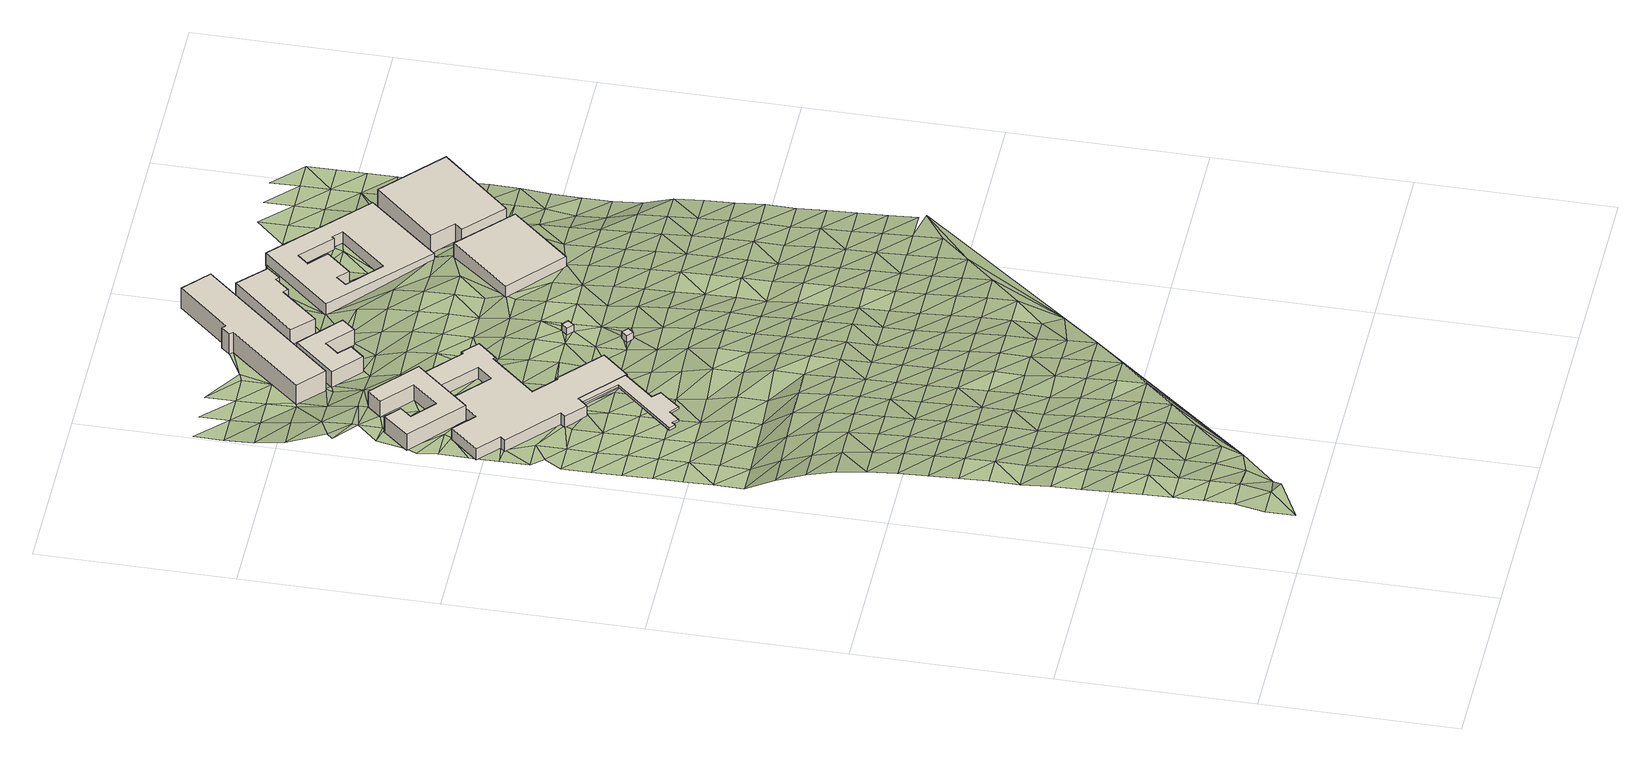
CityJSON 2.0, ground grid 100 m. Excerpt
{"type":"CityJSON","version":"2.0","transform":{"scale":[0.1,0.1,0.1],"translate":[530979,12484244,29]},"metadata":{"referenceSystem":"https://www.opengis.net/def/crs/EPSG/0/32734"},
"CityObjects":{
"building1":{"type":"Building","attributes":{"building":"roof","building:levels":1,"building_height":1.3,"min_height":2.8,"plus_code":"4FRW3F66+V7G","ground_height":38.46,"roof_height":43.86,"bottom_roof_height":42.56},"geometry":[{"type":"Solid","lod":"1","boundaries":[[[[0,1,2,3]],[[1,4,5,2]],[[4,6,7,5]],[[6,8,9,7]],[[8,10,11,9]],[[10,12,13,11]],[[12,14,15,13]],[[14,16,17,15]],[[16,18,19,17]],[[18,20,21,19]],[[20,22,23,21]],[[22,0,3,23]],[[3,2,5,7,9,11,13,15,17,19,21,23]],[[22,20,18,16,14,12,10,8,6,4,1,0]]]]}]},
"building2":{"type":"Building","attributes":{"address":"Salt River Cape Town","building":"university","building:levels":2,"building_height":6.9,"plus_code":"4FRW3F76+358","ground_height":36.92,"roof_height":43.82},"geometry":[{"type":"Solid","lod":"1","boundaries":[[[[24,25,26,27]],[[25,28,29,26]],[[28,30,31,29]],[[30,32,33,31]],[[32,34,35,33]],[[34,36,37,35]],[[36,38,39,37]],[[38,40,41,39]],[[40,42,43,41]],[[42,44,45,43]],[[44,46,47,45]],[[46,48,49,47]],[[48,50,51,49]],[[50,52,53,51]],[[52,54,55,53]],[[54,56,57,55]],[[56,58,59,57]],[[58,60,61,59]],[[60,62,63,61]],[[62,64,65,63]],[[64,66,67,65]],[[66,68,69,67]],[[68,70,71,69]],[[70,72,73,71]],[[72,74,75,73]],[[74,24,27,75]],[[27,26,29,31,33,35,37,39,41,43,45,47,49,51,53,55,57,59,61,63,65,67,69,71,73,75]],[[74,72,70,68,66,64,62,60,58,56,54,52,50,48,46,44,42,40,38,36,34,32,30,28,25,24]]]]}]},
"building3":{"type":"Building","attributes":{"address":"Salt River Cape Town","building":"dormitory","building:levels":3,"beds":"45","residential":"university","building_height":9.7,"plus_code":"4FRW3F76+63X","ground_height":36.3,"roof_height":46},"geometry":[{"type":"Solid","lod":"1","boundaries":[[[[76,77,78,79]],[[77,80,81,78]],[[80,82,83,81]],[[82,84,85,83]],[[84,86,87,85]],[[86,88,89,87]],[[88,90,91,89]],[[90,92,93,91]],[[92,94,95,93]],[[94,76,79,95]],[[79,78,81,83,85,87,89,91,93,95]],[[94,92,90,88,86,84,82,80,77,76]]]]}]},
"building4":{"type":"Building","attributes":{"building":"guardhouse","building:levels":1,"building_height":4.1,"plus_code":"4FRW3F66+WF7","ground_height":41,"roof_height":45.1},"geometry":[{"type":"Solid","lod":"1","boundaries":[[[[96,97,98,99]],[[97,100,101,98]],[[100,102,103,101]],[[102,96,99,103]],[[99,98,101,103]],[[102,100,97,96]]]]}]},
"building5":{"type":"Building","attributes":{"building":"guardhouse","building:levels":1,"building_height":4.1,"plus_code":"4FRW3F76+2F8","ground_height":40.29,"roof_height":44.39},"geometry":[{"type":"Solid","lod":"1","boundaries":[[[[104,105,106,107]],[[105,108,109,106]],[[108,110,111,109]],[[110,104,107,111]],[[107,106,109,111]],[[110,108,105,104]]]]}]},
"building6":{"type":"Building","attributes":{"address":"Victoria Road Salt River Cape Town","building":"residential","building:levels":3,"building:flats":"25","residential":"student","building_height":9.7,"plus_code":"4FRW3F76+C8F","ground_height":29.13,"roof_height":38.83},"geometry":[{"type":"Solid","lod":"1","boundaries":[[[[112,113,114,115]],[[113,116,117,114]],[[116,118,119,117]],[[118,120,121,119]],[[120,122,123,121]],[[122,124,125,123]],[[124,126,127,125]],[[126,112,115,127]],[[115,114,117,119,121,123,125,127]],[[126,124,122,120,118,116,113,112]]]]}]},
"building7":{"type":"Building","attributes":{"address":"Victoria Road Salt River Cape Town","building":"residential","building:levels":4,"building:flats":"150","residential":"student","building_height":12.5,"plus_code":"4FRW3F76+G8G","ground_height":29.07,"roof_height":41.57},"geometry":[{"type":"Solid","lod":"1","boundaries":[[[[128,129,130,131]],[[129,132,133,130]],[[132,134,135,133]],[[134,136,137,135]],[[136,138,139,137]],[[138,140,141,139]],[[140,142,143,141]],[[142,128,131,143]],[[131,130,133,135,137,139,141,143]],[[142,140,138,136,134,132,129,128]]]]}]},
"building8":{"type":"Building","attributes":{"address":"Victoria Road Salt River Cape Town","building":"residential","building:levels":3,"building:flats":"25","residential":"student","building_height":9.7,"plus_code":"4FRW3F76+GFP","ground_height":29.16,"roof_height":38.86},"geometry":[{"type":"Solid","lod":"1","boundaries":[[[[144,145,146,147]],[[145,148,149,146]],[[148,150,151,149]],[[150,152,153,151]],[[152,154,155,153]],[[154,156,157,155]],[[156,158,159,157]],[[158,144,147,159]],[[147,146,149,151,153,155,157,159]],[[158,156,154,152,150,148,145,144]]]]}]},
"building9":{"type":"Building","attributes":{"address":"All Office 9 Browning Road Salt River 7925 Cape Town","building":"retail","building:levels":3,"building_height":9.7,"plus_code":"4FRW3F76+5M5","ground_height":34.7,"roof_height":44.4},"geometry":[{"type":"Solid","lod":"1","boundaries":[[[[160,161,162,163]],[[161,164,165,162]],[[164,166,167,165]],[[166,160,163,167]],[[163,162,165,167]],[[166,164,161,160]]]]}]},
"building10":{"type":"Building","attributes":{"building":"commercial","building:levels":2,"building_height":6.9,"plus_code":"4FRW3F76+CQF","ground_height":29.4,"roof_height":36.3},"geometry":[{"type":"Solid","lod":"1","boundaries":[[[[168,169,170,171]],[[169,172,173,170]],[[172,174,175,173]],[[174,168,171,175]],[[176,177,178,179]],[[177,180,181,178]],[[180,182,183,181]],[[182,184,185,183]],[[184,186,187,185]],[[186,188,189,187]],[[188,190,191,189]],[[190,192,193,191]],[[192,194,195,193]],[[194,176,179,195]],[[171,170,173,175],[179,178,181,183,185,187,189,191,193,195]],[[174,172,169,168],[194,192,190,188,186,184,182,180,177,176]]]]}]},
"building11":{"type":"Building","attributes":{"address":"Fairland House 364B Victoria Road Salt River Cape Town","building":"commercial","building:levels":4,"building_height":12.5,"plus_code":"4FRW3F76+7RX","ground_height":31.62,"roof_height":44.12},"geometry":[{"type":"Solid","lod":"1","boundaries":[[[[196,197,198,199]],[[197,200,201,198]],[[200,202,203,201]],[[202,204,205,203]],[[204,206,207,205]],[[206,196,199,207]],[[199,198,201,203,205,207]],[[206,204,202,200,197,196]]]]}]},
"terrain1":{"type":"TINRelief","geometry":[{"type":"CompositeSurface","lod":"1","boundaries":[[[208,209,210]],[[208,211,209]],[[210,212,208]],[[213,211,214]],[[208,214,211]],[[215,216,213]],[[214,215,213]],[[214,208,217]],[[218,216,219]],[[208,212,217]],[[215,220,216]],[[218,219,221]],[[216,220,219]],[[222,215,214]],[[217,222,214]],[[223,221,224]],[[215,225,220]],[[221,219,224]],[[222,225,215]],[[226,227,223]],[[224,226,223]],[[220,228,219]],[[225,229,220]],[[222,217,230]],[[227,231,232]],[[219,228,224]],[[226,231,227]],[[220,229,228]],[[225,222,230]],[[233,232,234]],[[224,235,226]],[[231,236,232]],[[225,237,229]],[[235,224,228]],[[233,234,238]],[[232,236,234]],[[237,225,230]],[[231,226,239]],[[226,235,239]],[[240,238,241]],[[229,242,228]],[[237,243,229]],[[236,231,244]],[[238,234,241]],[[235,228,242]],[[239,244,231]],[[229,243,242]],[[245,246,240]],[[236,247,234]],[[241,245,240]],[[235,248,239]],[[230,249,237]],[[236,244,247]],[[246,250,251]],[[248,235,242]],[[234,252,241]],[[237,249,243]],[[245,250,246]],[[244,239,253]],[[252,234,247]],[[253,239,248]],[[254,251,255]],[[256,245,241]],[[242,243,257]],[[250,258,251]],[[244,259,247]],[[256,241,252]],[[254,255,260]],[[242,257,248]],[[251,258,255]],[[259,244,253]],[[243,249,257]],[[250,245,261]],[[262,249,230]],[[252,247,263]],[[245,256,261]],[[264,260,265]],[[253,248,266]],[[263,247,259]],[[250,267,258]],[[260,255,265]],[[248,257,266]],[[256,252,268]],[[267,250,261]],[[269,270,264]],[[271,259,253]],[[268,252,263]],[[265,269,264]],[[266,271,253]],[[258,272,255]],[[256,273,261]],[[249,262,257]],[[267,274,258]],[[270,275,276]],[[259,277,263]],[[256,268,273]],[[255,272,265]],[[257,262,266]],[[269,275,270]],[[258,274,272]],[[271,277,259]],[[230,278,262]],[[261,279,267]],[[279,261,273]],[[280,276,281]],[[265,282,269]],[[268,263,283]],[[266,284,271]],[[275,285,276]],[[277,286,263]],[[274,267,287]],[[282,265,272]],[[284,266,262]],[[280,281,288]],[[268,283,273]],[[276,285,281]],[[279,287,267]],[[263,286,283]],[[275,269,289]],[[277,271,290]],[[291,272,274]],[[269,282,289]],[[271,284,290]],[[292,288,293]],[[279,273,294]],[[291,274,287]],[[285,275,295]],[[286,277,296]],[[230,297,278]],[[281,293,288]],[[294,273,283]],[[282,272,298]],[[289,295,275]],[[290,296,277]],[[299,292,300]],[[301,287,279]],[[284,262,278]],[[298,272,291]],[[285,302,281]],[[286,303,283]],[[293,300,292]],[[294,301,279]],[[282,304,289]],[[284,278,290]],[[285,295,302]],[[286,296,303]],[[305,306,299]],[[304,282,298]],[[281,307,293]],[[291,287,308]],[[283,309,294]],[[300,305,299]],[[301,310,287]],[[295,289,311]],[[296,290,312]],[[307,281,302]],[[309,283,303]],[[298,291,308]],[[311,289,304]],[[308,287,310]],[[312,290,278]],[[306,313,314]],[[297,230,315]],[[300,293,316]],[[305,313,306]],[[295,317,302]],[[301,294,318]],[[296,319,303]],[[293,307,316]],[[309,320,294]],[[321,322,323]],[[324,321,314]],[[304,298,325]],[[317,295,311]],[[319,296,312]],[[326,305,300]],[[310,301,318]],[[308,325,298]],[[294,320,318]],[[324,322,321]],[[327,328,323]],[[307,302,329]],[[303,330,309]],[[324,314,313]],[[316,326,300]],[[304,331,311]],[[327,323,322]],[[329,302,317]],[[330,303,319]],[[305,332,313]],[[308,310,333]],[[312,278,297]],[[325,331,304]],[[307,334,316]],[[328,335,336]],[[320,309,337]],[[326,332,305]],[[318,333,310]],[[317,311,338]],[[297,319,312]],[[336,335,339]],[[334,307,329]],[[337,309,330]],[[325,308,340]],[[331,338,311]],[[341,324,313]],[[230,342,315]],[[326,316,343]],[[320,344,318]],[[332,345,313]],[[340,308,333]],[[346,347,339]],[[324,348,322]],[[317,349,329]],[[319,350,330]],[[343,316,334]],[[320,337,344]],[[347,346,351]],[[313,345,341]],[[331,325,352]],[[338,349,317]],[[297,350,319]],[[339,335,346]],[[326,353,332]],[[333,318,354]],[[340,352,325]],[[334,329,355]],[[326,343,353]],[[348,324,341]],[[354,318,344]],[[331,356,338]],[[337,330,357]],[[349,355,329]],[[350,358,330]],[[345,332,359]],[[360,361,351]],[[333,362,340]],[[352,356,331]],[[344,337,357]],[[363,351,346]],[[364,332,353]],[[362,333,354]],[[330,358,357]],[[341,345,359]],[[343,334,365]],[[349,338,366]],[[359,332,364]],[[355,367,334]],[[335,363,346]],[[352,340,368]],[[297,315,350]],[[356,366,338]],[[363,335,369]],[[361,360,370]],[[353,343,365]],[[354,344,371]],[[334,367,365]],[[362,368,340]],[[355,349,372]],[[358,350,315]],[[373,361,370]],[[371,344,357]],[[364,374,359]],[[366,372,349]],[[375,376,377]],[[378,370,360]],[[379,364,353]],[[356,352,380]],[[354,381,362]],[[352,368,382]],[[377,373,375]],[[367,355,383]],[[357,358,384]],[[385,376,386]],[[379,353,365]],[[381,354,371]],[[387,363,369]],[[388,389,378]],[[356,380,366]],[[372,383,355]],[[388,390,389]],[[352,382,380]],[[315,384,358]],[[386,376,375]],[[391,370,378]],[[373,370,391]],[[392,374,364]],[[385,393,394]],[[368,362,395]],[[374,392,396]],[[397,365,367]],[[398,371,357]],[[386,393,385]],[[364,379,392]],[[395,362,381]],[[389,391,378]],[[372,366,399]],[[383,397,367]],[[384,398,357]],[[375,373,400]],[[401,394,402]],[[368,403,382]],[[366,380,399]],[[391,76,373]],[[386,375,400]],[[404,379,365]],[[405,381,371]],[[394,393,402]],[[368,395,403]],[[406,389,390]],[[407,383,372]],[[392,408,396]],[[397,404,365]],[[398,405,371]],[[76,400,373]],[[406,391,389]],[[409,410,401]],[[379,408,392]],[[399,407,372]],[[382,411,380]],[[395,381,412]],[[402,409,401]],[[342,384,315]],[[403,413,382]],[[363,387,414]],[[415,408,379]],[[393,386,416]],[[383,417,397]],[[400,418,386]],[[404,419,379]],[[405,412,381]],[[415,379,419]],[[420,387,421]],[[422,423,424]],[[380,411,399]],[[384,425,398]],[[407,417,383]],[[382,413,411]],[[421,387,426]],[[416,402,393]],[[403,395,427]],[[386,418,416]],[[424,428,422]],[[424,423,429]],[[412,427,395]],[[420,414,387]],[[404,397,430]],[[399,431,407]],[[405,398,432]],[[417,433,397]],[[425,384,342]],[[76,434,400]],[[402,435,409]],[[419,436,415]],[[437,413,403]],[[431,399,411]],[[421,438,420]],[[418,400,434]],[[404,430,419]],[[405,432,412]],[[402,416,435]],[[422,428,439]],[[426,438,421]],[[397,433,430]],[[427,437,403]],[[398,425,432]],[[429,440,424]],[[417,407,441]],[[76,442,434]],[[414,442,76]],[[418,443,416]],[[444,415,436]],[[445,446,409]],[[428,424,440]],[[407,431,441]],[[414,420,447]],[[436,419,448]],[[411,413,449]],[[427,412,450]],[[429,444,451]],[[451,440,429]],[[435,445,409]],[[437,452,413]],[[435,416,443]],[[433,417,453]],[[434,454,418]],[[418,455,443]],[[419,430,448]],[[412,432,450]],[[431,411,449]],[[441,453,417]],[[413,452,449]],[[418,454,455]],[[456,437,427]],[[457,428,440]],[[458,439,428]],[[459,414,447]],[[436,460,444]],[[434,442,461]],[[433,462,430]],[[458,428,457]],[[442,414,461]],[[463,425,342]],[[460,436,448]],[[450,456,427]],[[464,435,443]],[[431,465,441]],[[432,425,463]],[[433,453,462]],[[466,454,434]],[[451,444,467]],[[445,435,464]],[[437,468,452]],[[447,48,459]],[[465,431,449]],[[414,459,461]],[[469,440,451]],[[430,470,448]],[[432,463,450]],[[455,454,466]],[[456,468,437]],[[453,441,471]],[[472,466,434]],[[460,467,444]],[[472,434,461]],[[430,462,470]],[[457,473,458]],[[445,474,475]],[[457,440,469]],[[459,48,46]],[[451,467,469]],[[471,441,465]],[[460,448,476]],[[449,452,477]],[[478,456,450]],[[445,464,474]],[[468,479,452]],[[473,44,458]],[[480,461,459]],[[453,481,462]],[[482,448,470]],[[463,478,450]],[[46,480,459]],[[466,483,455]],[[460,484,467]],[[460,476,96]],[[482,476,448]],[[485,473,457]],[[449,477,465]],[[484,460,96]],[[481,453,471]],[[452,479,477]],[[466,472,486]],[[487,463,342]],[[468,456,488]],[[44,489,46]],[[469,485,457]],[[475,474,490]],[[46,489,480]],[[461,491,472]],[[470,462,492]],[[456,478,488]],[[443,493,464]],[[474,464,490]],[[471,465,494]],[[480,491,461]],[[492,462,481]],[[44,473,495]],[[467,105,469]],[[479,468,496]],[[467,484,497]],[[482,498,476]],[[485,495,473]],[[465,477,494]],[[499,476,498]],[[482,470,500]],[[472,501,486]],[[502,489,44]],[[488,496,468]],[[497,484,499]],[[112,483,466]],[[485,469,110]],[[502,480,489]],[[467,497,105]],[[503,481,471]],[[487,478,463]],[[469,105,504]],[[472,491,501]],[[500,470,492]],[[469,504,110]],[[498,497,499]],[[479,505,477]],[[506,455,483]],[[494,503,471]],[[502,44,495]],[[486,501,118]],[[478,487,488]],[[464,493,490]],[[479,496,505]],[[480,507,491]],[[498,482,508]],[[481,509,492]],[[482,500,510]],[[342,511,487]],[[512,513,118]],[[514,495,485]],[[477,515,494]],[[514,485,110]],[[507,480,502]],[[516,105,497]],[[503,509,481]],[[512,122,513]],[[105,516,108]],[[497,498,508]],[[496,488,517]],[[482,510,508]],[[515,477,505]],[[491,518,501]],[[500,492,519]],[[108,514,110]],[[517,488,487]],[[520,118,501]],[[502,495,521]],[[522,503,494]],[[516,514,108]],[[112,506,483]],[[518,491,507]],[[492,509,519]],[[118,520,512]],[[496,523,505]],[[493,524,490]],[[514,521,495]],[[522,494,515]],[[512,520,122]],[[497,525,516]],[[510,500,526]],[[508,527,497]],[[523,496,517]],[[528,507,502]],[[509,503,529]],[[530,501,518]],[[519,526,500]],[[501,530,520]],[[516,525,514]],[[515,505,531]],[[521,528,502]],[[497,527,525]],[[503,522,529]],[[506,112,145]],[[510,532,508]],[[531,505,523]],[[533,518,507]],[[511,517,487]],[[526,532,510]],[[145,112,534]],[[521,514,535]],[[519,509,536]],[[522,515,537]],[[528,533,507]],[[529,538,509]],[[112,539,534]],[[530,540,520]],[[527,508,541]],[[517,511,523]],[[514,525,535]],[[537,515,531]],[[455,506,142]],[[539,520,540]],[[530,518,542]],[[526,519,536]],[[532,541,508]],[[536,509,538]],[[543,511,342]],[[522,544,529]],[[533,542,518]],[[545,528,521]],[[546,531,523]],[[145,547,506]],[[535,548,521]],[[544,522,537]],[[549,540,530]],[[550,525,527]],[[539,551,534]],[[541,552,527]],[[523,511,546]],[[532,526,553]],[[538,529,554]],[[545,521,548]],[[542,549,530]],[[536,555,526]],[[556,533,528]],[[539,540,557]],[[525,550,535]],[[527,552,550]],[[554,529,544]],[[541,532,553]],[[537,531,558]],[[545,559,528]],[[526,555,553]],[[531,546,560]],[[561,551,539]],[[533,556,542]],[[538,562,536]],[[549,557,540]],[[528,559,556]],[[548,535,563]],[[544,537,558]],[[562,538,554]],[[531,560,558]],[[564,534,551]],[[539,557,561]],[[541,565,552]],[[563,535,550]],[[563,545,548]],[[549,542,566]],[[555,536,567]],[[546,511,568]],[[541,553,565]],[[544,569,554]],[[145,144,547]],[[542,556,566]],[[567,536,562]],[[564,551,561]],[[570,550,552]],[[560,546,568]],[[506,547,142]],[[569,544,558]],[[557,549,571]],[[555,572,553]],[[564,573,534]],[[565,570,552]],[[574,559,545]],[[575,562,554]],[[566,571,549]],[[572,555,567]],[[571,561,557]],[[556,559,574]],[[560,576,558]],[[577,545,563]],[[554,569,575]],[[550,577,563]],[[578,565,553]],[[570,579,550]],[[576,560,568]],[[556,574,566]],[[578,553,572]],[[579,577,550]],[[511,543,568]],[[567,562,580]],[[569,558,581]],[[562,575,582]],[[573,564,583]],[[564,561,584]],[[565,585,570]],[[581,558,576]],[[571,566,586]],[[572,567,580]],[[565,578,585]],[[562,582,580]],[[564,584,583]],[[586,566,574]],[[574,545,587]],[[579,570,588]],[[575,569,589]],[[590,561,571]],[[569,581,591]],[[572,592,578]],[[576,568,543]],[[570,585,588]],[[593,583,584]],[[582,575,589]],[[592,572,580]],[[589,569,591]],[[594,577,579]],[[581,576,595]],[[596,597,598]],[[588,594,579]],[[586,590,571]],[[599,584,561]],[[578,600,585]],[[582,601,580]],[[586,574,587]],[[592,602,578]],[[596,598,603]],[[581,604,591]],[[603,598,605]],[[601,582,589]],[[577,594,606]],[[585,600,588]],[[607,608,584]],[[578,602,600]],[[595,604,581]],[[609,592,580]],[[589,591,610]],[[609,580,601]],[[587,590,586]],[[611,596,603]],[[588,612,594]],[[604,610,591]],[[584,599,607]],[[602,592,613]],[[612,588,600]],[[614,601,589]],[[611,615,596]],[[160,577,606]],[[592,609,613]],[[599,608,607]],[[616,590,587]],[[606,594,617]],[[610,614,589]],[[605,618,603]],[[594,612,617]],[[619,590,616]],[[620,616,587]],[[618,611,603]],[[621,622,623]],[[622,621,615]],[[602,624,600]],[[625,609,601]],[[613,626,602]],[[619,616,620]],[[614,625,601]],[[612,600,624]],[[617,627,606]],[[602,626,624]],[[615,611,618]],[[613,609,628]],[[620,587,160]],[[620,629,619]],[[623,622,630]],[[630,622,615]],[[627,631,606]],[[625,628,609]],[[632,618,605]],[[612,633,617]],[[160,606,631]],[[634,626,613]],[[633,612,624]],[[630,615,618]],[[628,634,613]],[[627,617,635]],[[160,636,620]],[[619,637,590]],[[635,617,633]],[[618,632,630]],[[624,626,638]],[[634,639,626]],[[160,631,640]],[[641,630,632]],[[627,642,631]],[[636,160,640]],[[624,638,633]],[[642,627,635]],[[626,639,638]],[[643,644,599]],[[645,640,631]],[[635,633,646]],[[645,631,642]],[[647,636,640]],[[633,638,646]],[[637,643,599]],[[648,642,635]],[[640,645,647]],[[649,637,619]],[[643,650,644]],[[646,648,635]],[[651,636,647]],[[642,652,645]],[[644,650,653]],[[648,652,642]],[[650,643,654]],[[647,645,655]],[[643,637,656]],[[652,657,645]],[[656,654,643]],[[636,651,196]],[[647,655,651]],[[645,657,655]],[[650,658,653]],[[650,654,658]],[[637,649,659]],[[656,637,659]],[[655,660,651]],[[654,656,659]],[[649,661,659]],[[651,660,662]],[[649,196,661]],[[654,663,658]],[[663,654,659]],[[664,658,665]],[[659,661,666]],[[665,658,663]],[[666,661,667]],[[668,663,659]],[[666,668,659]],[[665,663,669]],[[668,670,663]],[[671,665,669]],[[663,670,669]]]}]}
},
"vertices":[
[451,3584,144],[610,3441,144],[610,3441,157],[451,3584,157],[336,3137,144],[336,3137,157],[364,3113,144],[364,3113,157],[381,3132,144],[381,3132,157],[408,3106,144],[408,3106,157],[458,3160,144],[458,3160,157],[501,3122,144],[501,3122,157],[592,3228,144],[592,3228,157],[553,3266,144],[553,3266,157],[690,3420,144],[690,3420,157],[475,3610,144],[475,3610,157],
[451,3584,87],[475,3610,87],[475,3610,156],[451,3584,156],[690,3420,87],[690,3420,156],[697,3414,87],[697,3414,156],[820,3550,87],[820,3550,156],[605,3742,87],[605,3742,156],[599,3735,87],[599,3735,156],[484,3837,87],[484,3837,156],[692,4069,87],[692,4069,156],[703,4059,87],[703,4059,156],[792,4157,87],[792,4157,156],[713,4228,87],[713,4228,156],[704,4218,87],[704,4218,156],[532,4372,87],[532,4372,156],[445,4277,87],[445,4277,156],[613,4126,87],[613,4126,156],[544,4050,87],[544,4050,156],[372,4204,87],[372,4204,156],[249,4068,87],[249,4068,156],[140,4165,87],[140,4165,156],[9,4020,87],[9,4020,156],[119,3921,87],[119,3921,156],[97,3898,87],[97,3898,156],[350,3671,87],[350,3671,156],[329,3648,87],[329,3648,156],[427,3560,87],[427,3560,156],
[312,4607,81],[248,4536,81],[248,4536,178],[312,4607,178],[401,4401,81],[401,4401,178],[283,4268,81],[283,4268,178],[165,4372,81],[165,4372,178],[215,4429,81],[215,4429,178],[140,4495,81],[140,4495,178],[25,4365,81],[25,4365,178],[295,4127,81],[295,4127,178],[542,4404,81],[542,4404,178],
[966,3467,128],[997,3440,128],[997,3440,169],[966,3467,169],[1023,3470,128],[1023,3470,169],[992,3497,128],[992,3497,169],
[976,3762,121],[1008,3735,121],[1008,3735,162],[976,3762,162],[1034,3766,121],[1034,3766,162],[1003,3792,121],[1003,3792,162],
[691,5031,10],[505,4823,10],[505,4823,107],[691,5031,107],[647,4697,10],[647,4697,107],[710,4768,10],[710,4768,107],[650,4822,10],[650,4822,107],[711,4891,10],[711,4891,107],[840,4777,10],[840,4777,107],[900,4845,10],[900,4845,107],
[957,5648,9],[719,5384,9],[719,5384,134],[957,5648,134],[701,5400,9],[701,5400,134],[660,5355,9],[660,5355,134],[678,5339,9],[678,5339,134],[341,4965,9],[341,4965,134],[475,4846,9],[475,4846,134],[1090,5528,9],[1090,5528,134],
[1076,5403,10],[779,5078,10],[779,5078,107],[1076,5403,107],[883,4976,10],[883,4976,107],[1052,5166,10],[1052,5166,107],[1075,5146,10],[1075,5146,107],[1140,5218,10],[1140,5218,107],[1157,5205,10],[1157,5205,107],[1214,5272,10],[1214,5272,107],
[1776,4168,65],[1505,4417,65],[1505,4417,162],[1776,4168,162],[1232,4110,65],[1232,4110,162],[1505,3867,65],[1505,3867,162],
[1505,4512,12],[1828,4876,12],[1828,4876,81],[1505,4512,81],[1356,5310,12],[1356,5310,81],[1034,4955,12],[1034,4955,81],[1366,5152,12],[1527,5008,12],[1527,5008,81],[1366,5152,81],[1535,5017,12],[1535,5017,81],[1580,4976,12],[1580,4976,81],[1365,4737,12],[1365,4737,81],[1196,4888,12],[1196,4888,81],[1241,4939,12],[1241,4939,81],[1296,4890,12],[1296,4890,81],[1408,5015,12],[1408,5015,81],[1316,5096,12],[1316,5096,81],
[2140,4576,34],[1835,4854,34],[1835,4854,159],[2140,4576,159],[1542,4536,34],[1542,4536,159],[1650,4437,34],[1650,4437,159],[1614,4398,34],[1614,4398,159],[1811,4218,34],[1811,4218,159],
[160,157,367],[9,157,367],[9,7,367],[9,307,393],[230,120,367],[9,457,390],[160,307,393],[160,457,390],[9,607,385],[297,175,318],[9,757,380],[160,757,380],[160,607,385],[9,907,374],[310,307,356],[9,1057,366],[160,907,374],[310,457,376],[160,1057,366],[9,1207,360],[310,757,365],[310,607,371],[449,348,334],[160,1207,360],[9,1357,347],[9,1507,347],[160,1507,347],[310,907,357],[160,1357,347],[460,457,362],[9,1657,341],[310,1057,350],[9,1807,334],[160,1657,341],[460,757,354],[460,607,359],[310,1207,344],[160,1807,334],[9,1957,326],[310,1357,332],[460,907,345],[610,607,347],[160,1957,326],[9,2107,310],[310,1507,332],[460,1057,338],[9,2257,286],[160,2257,286],[310,1657,325],[610,757,342],[160,2107,310],[460,1207,329],[9,2407,245],[310,1807,319],[760,757,331],[460,1357,317],[9,2557,187],[160,2407,245],[610,907,334],[310,1957,312],[460,1507,317],[160,2557,187],[9,2707,111],[610,1057,325],[310,2257,289],[460,1657,311],[310,2107,303],[160,2707,111],[9,2857,111],[610,1207,312],[910,907,317],[460,1807,305],[9,3007,107],[160,3007,107],[310,2407,266],[610,1507,298],[760,907,324],[160,2857,111],[610,1357,298],[460,1957,298],[9,3157,106],[310,2557,213],[760,1057,314],[460,2107,291],[9,3307,102],[160,3157,106],[610,1657,293],[310,2707,125],[760,1207,303],[1060,1057,299],[460,2257,282],[9,3457,97],[160,3307,102],[610,1807,289],[310,2857,125],[760,1357,282],[460,2407,268],[160,3457,97],[9,3607,96],[310,3007,108],[610,2107,275],[760,1507,282],[610,1957,282],[460,2557,241],[910,1057,311],[160,3607,96],[63,3695,96],[1211,1207,278],[310,3157,105],[460,2707,147],[760,1807,270],[910,1207,303],[760,1657,274],[9,3757,96],[97,3898,96],[9,3907,96],[160,3757,96],[610,2257,269],[310,3307,102],[119,3921,96],[9,4020,94],[460,2857,147],[910,1357,293],[610,2407,259],[310,3457,97],[760,1957,264],[460,3007,113],[140,4165,94],[9,4057,94],[910,1507,274],[610,2557,246],[9,4207,94],[760,2107,257],[329,3648,96],[1404,1406,243],[460,3157,105],[910,1657,274],[310,3607,96],[160,4207,94],[0,4311,90],[350,3671,96],[610,2707,172],[1060,1207,291],[25,4365,90],[760,2257,253],[460,3307,103],[910,1807,259],[610,2857,172],[760,2407,247],[1060,1507,267],[1060,1357,282],[427,3560,107],[140,4495,89],[55,4519,89],[910,1957,250],[295,4127,96],[460,3457,100],[610,3157,110],[760,2557,238],[610,3007,135],[910,2107,244],[249,4068,96],[160,4507,89],[1060,1657,267],[760,2707,238],[158,4628,89],[451,3584,107],[160,4657,89],[76,4763,79],[47,4732,79],[215,4429,90],[610,3307,104],[910,2407,234],[1060,1807,253],[910,2257,238],[760,2857,203],[1211,1357,269],[9,4957,50],[160,4807,79],[372,4204,96],[165,4372,90],[310,4357,94],[283,4268,96],[248,4536,88],[610,3457,108],[160,4957,50],[9,5107,24],[1060,1957,239],[475,3610,107],[760,3007,203],[1211,1507,255],[910,2557,232],[310,4657,81],[9,5257,17],[160,5107,24],[1060,2107,230],[760,3157,162],[1211,1657,255],[401,4401,92],[910,2707,225],[690,3420,113],[160,5257,17],[9,5407,16],[1060,2407,220],[1211,1807,243],[1060,2257,223],[542,4404,84],[697,3414,113],[310,4957,26],[910,2857,207],[310,4807,52],[760,3307,134],[445,4277,96],[460,4207,95],[484,3837,96],[599,3735,103],[610,3757,103],[1361,1507,227],[544,4050,90],[1211,1957,227],[610,3907,96],[605,3742,103],[910,3157,185],[1060,2557,215],[1361,1657,227],[910,3007,207],[460,4657,57],[310,5107,21],[760,3457,113],[1211,2107,217],[613,4126,90],[692,4069,101],[760,3757,125],[1060,2707,209],[460,4507,83],[341,4965,26],[820,3550,117],[310,5257,18],[160,5407,16],[532,4372,92],[910,3307,152],[1211,2407,208],[1361,1807,220],[760,3607,117],[1211,2257,211],[1060,2857,199],[460,4807,21],[475,4846,21],[1361,1957,210],[760,3907,119],[703,4059,101],[610,4357,84],[910,3457,128],[610,4507,56],[1060,3007,199],[1511,1657,227],[460,5107,22],[1211,2557,202],[505,4823,21],[910,3607,124],[1361,2107,200],[910,3757,123],[1060,3157,188],[1211,2707,196],[610,4657,20],[760,4057,101],[460,5257,22],[310,5407,17],[997,3440,142],[1361,2407,186],[1511,1807,220],[1361,2257,192],[760,4357,87],[1211,2857,186],[1060,3307,170],[610,4957,10],[992,3497,142],[910,3907,122],[647,4697,20],[1661,1807,211],[1511,1957,210],[760,4207,88],[504,5273,22],[760,4507,74],[1211,3007,186],[678,5339,17],[1361,2557,178],[910,4057,112],[1511,2107,200],[1060,3607,126],[1060,3457,142],[1023,3470,142],[1211,3157,179],[760,4657,28],[910,4207,88],[1361,2707,174],[976,3762,123],[1511,2257,192],[760,5107,10],[910,4357,88],[1211,3457,154],[1361,2857,159],[1211,3307,169],[1811,1957,193],[760,4807,10],[650,4822,11],[1060,3907,118],[1511,2407,186],[1060,3757,121],[1661,1957,201],[910,4507,81],[1361,3007,159],[840,4777,20],[1060,4057,109],[1511,2557,178],[1661,2107,191],[660,5355,17],[1211,3757,123],[1361,3157,154],[1211,3607,135],[1060,4207,89],[1511,2707,174],[910,4657,53],[1661,2257,182],[1361,3307,148],[1060,4357,90],[883,4976,11],[1211,3907,117],[1511,3007,159],[1661,2407,177],[1511,2857,159],[900,4845,20],[910,4807,20],[1361,3457,141],[1060,4507,84],[2134,2222,164],[1661,2557,170],[1232,4110,105],[1811,2107,183],[910,5257,9],[1211,4057,105],[1060,4657,76],[1361,3757,121],[910,4957,11],[1361,3607,133],[1511,3307,148],[1661,2707,162],[1511,3157,154],[1211,4357,90],[1060,4807,48],[1811,2407,168],[1211,4207,89],[1811,2257,175],[1034,4955,16],[1661,2857,148],[1361,3907,112],[1060,5107,11],[1511,3457,141],[1211,4507,84],[1661,3007,148],[1962,2107,178],[1811,2557,161],[1511,3607,133],[1211,4657,69],[1661,3157,144],[1052,5166,11],[1361,4357,84],[1811,2707,154],[1962,2257,171],[1505,3867,112],[1661,3307,138],[1511,3757,121],[1811,3007,141],[1962,2407,162],[1811,2857,141],[1075,5146,11],[1157,5205,11],[1661,3457,131],[1361,4507,56],[1505,4417,84],[1661,3607,122],[1962,2707,146],[1505,4512,56],[1962,2557,153],[1811,3157,136],[1140,5218,11],[1661,3757,112],[2112,2257,164],[1296,4890,19],[1241,4939,18],[1196,4888,18],[1356,5310,16],[1811,3457,119],[1962,2857,134],[1811,3307,129],[1361,4807,24],[2112,2407,154],[1365,4737,24],[1661,3907,104],[1211,5257,11],[1214,5272,11],[1962,3007,134],[2112,2557,146],[1361,4957,19],[1811,3607,109],[1962,3157,126],[2112,2707,138],[1408,5015,19],[1511,4507,56],[1811,3757,99],[1511,4957,19],[1542,4536,56],[1614,4398,79],[1316,5096,20],[1361,5107,20],[1366,5152,20],[1962,3457,106],[2112,2857,127],[1962,3307,116],[1811,3907,88],[2112,3007,127],[1650,4437,59],[1527,5008,19],[1811,4057,83],[1580,4976,19],[1962,3607,94],[2112,3157,114],[1962,3757,50],[1811,4218,65],[1828,4876,38],[2112,3457,91],[2112,3307,106],[1811,4207,65],[1535,5017,19],[1962,3907,37],[1661,5107,19],[1511,5257,16],[1962,4057,58],[2112,3607,44],[1962,4207,57],[2112,3757,29],[1835,4854,38],[1661,5257,14],[1962,4357,57],[2112,3907,28],[1661,5407,12],[1811,5107,15],[2112,4207,41],[1811,4957,21],[2112,4057,30],[1811,5257,13],[1962,4957,17],[2112,4357,41],[1962,4807,26],[2112,4507,35],[1962,5107,15],[1811,5407,12],[1962,5257,14],[2112,4807,19],[2112,4657,26],[2112,4957,16],[2112,5257,13],[2112,5107,16],[1962,5407,9]
]}
